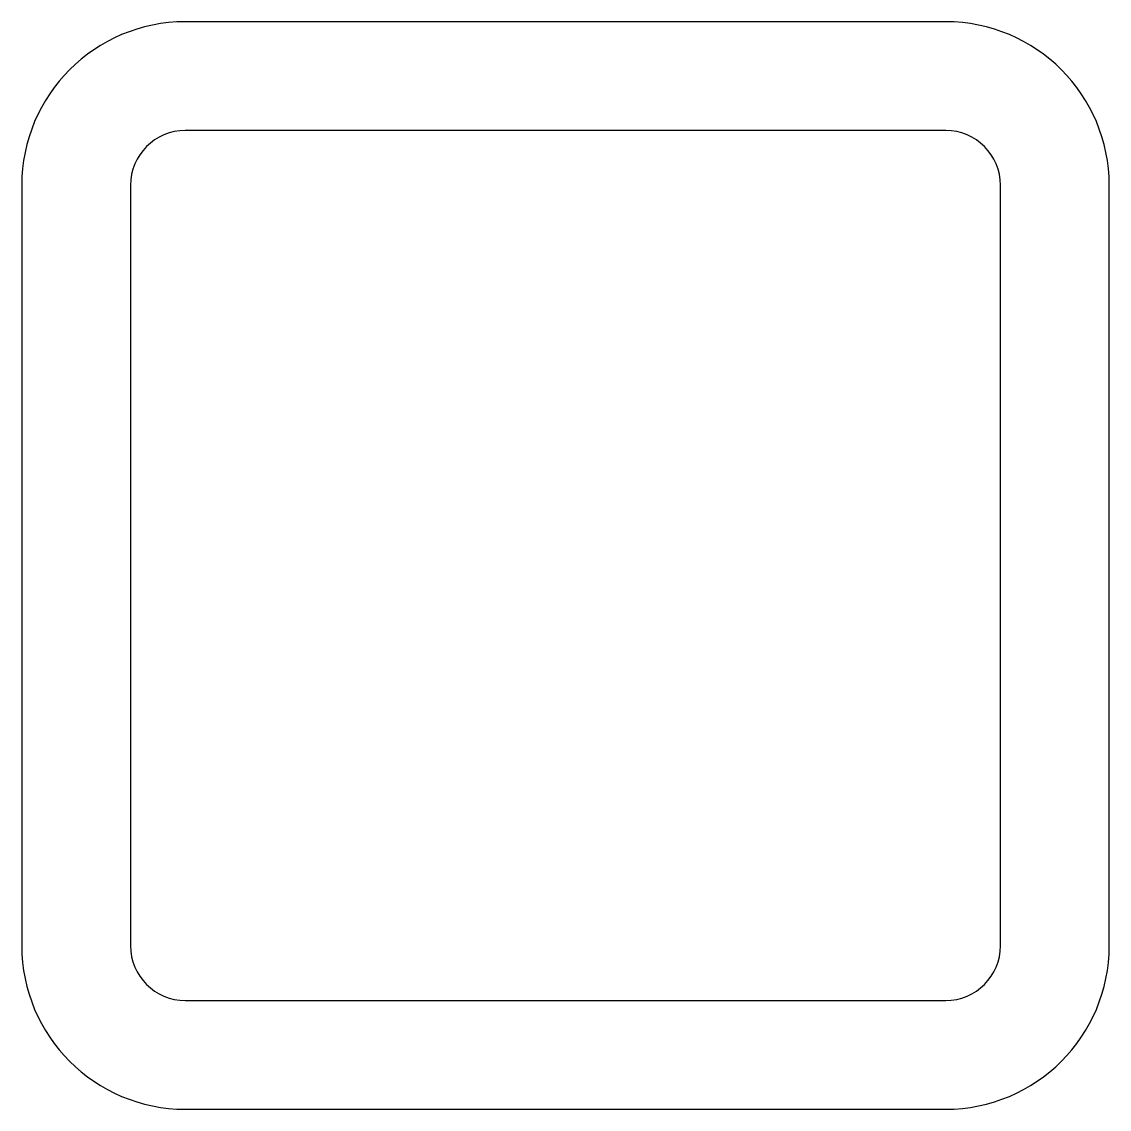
# Model space of a CAD drawing. Header units: inches. Extents: x -14.8 to 17, y 0.3 to 32.1.
import ezdxf

# ---------------------------------------------------------------- set-up
doc = ezdxf.new("R2010")
doc.units = ezdxf.units.IN
doc.header["$MEASUREMENT"] = 0

msp = doc.modelspace()

# ---------------------------------------------------------------- linework, layer by layer
at = {"color": 3}
for p, q in [((12.19, 32.059), (-10.01, 32.059)), ((-14.785, 27.283), (-14.785, 5.084)), ((16.965, 5.084), (16.965, 27.283)), ((-10.01, 0.309), (12.19, 0.309))]:
    msp.add_line(p, q, dxfattribs=at)
at = {"color": 7}
for p, q in [((12.19, 28.884), (-10.01, 28.884)), ((-11.61, 27.283), (-11.61, 5.084)), ((13.79, 5.084), (13.79, 27.283)), ((-10.01, 3.484), (12.19, 3.484))]:
    msp.add_line(p, q, dxfattribs=at)
at = {"color": 3}
for centre, start, end in [((-10.01, 27.283), 90, 180), ((12.19, 27.283), 0, 90), ((-10.01, 5.084), 180, 270), ((12.19, 5.084), 270, 360)]:
    msp.add_arc(centre, 4.775, start, end, dxfattribs=at)
at = {"color": 7}
for centre, start, end in [((-10.01, 27.283), 90, 180), ((12.19, 27.283), 0, 90), ((-10.01, 5.084), 180, 270), ((12.19, 5.084), 270, 360)]:
    msp.add_arc(centre, 1.6, start, end, dxfattribs=at)

doc.saveas('drawing.dxf')
